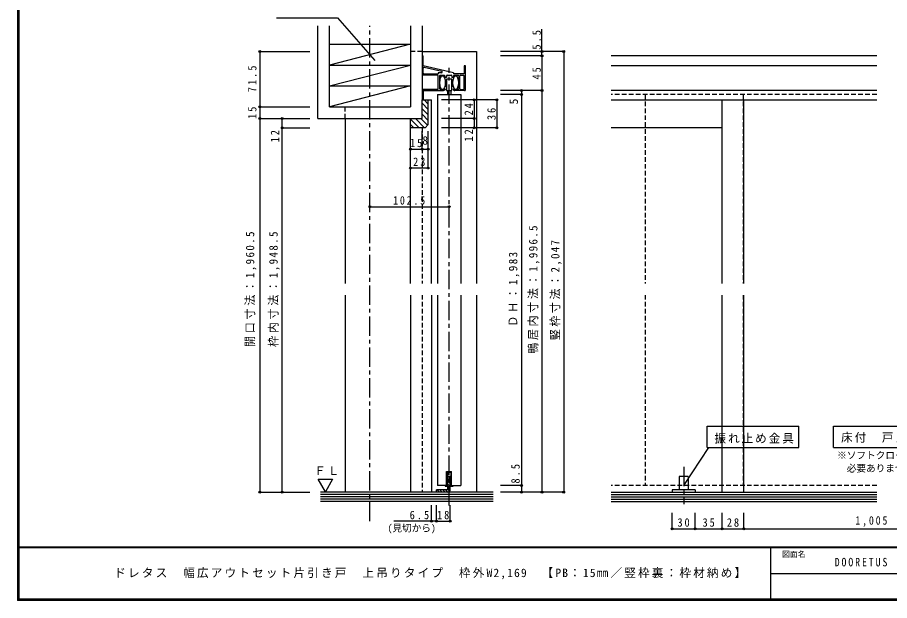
# Model space of a CAD drawing. Units: millimetres at full size, sheet at 1:5. Extents: x -1000 to 950, y -718 to 696.
# Drawn here: x -1000 to 129, y -701 to 54 of the extents above; entities that cross this region are included whole.
import ezdxf
from ezdxf.enums import TextEntityAlignment as Align

# ---------------------------------------------------------------- set-up
doc = ezdxf.new("R2010")
doc.units = ezdxf.units.MM
doc.header["$LTSCALE"] = 5
doc.header["$PDMODE"] = 32
doc.header["$PDSIZE"] = 2.5
doc.linetypes.add('CHAIN1', pattern=[8, 5, -1, 1, -1])
doc.linetypes.add('DASHED1', pattern=[1.8, 1.2, -0.6])
for name, color, linetype in [('0-1_通り芯', 4, 'CHAIN1'), ('0-2_柱', 7, 'Continuous'), ('0-3_仕上げ', 2, 'Continuous'), ('0-4_枠', 3, 'Continuous'), ('0-5_ケーシング', 3, 'Continuous'), ('0-6_扉', 6, 'Continuous'), ('0-7_金物', 7, 'Continuous'), ('0-A_文字', 7, 'Continuous'), ('0-B_寸法', 7, 'Continuous'), ('0-C_ハッチ', 4, 'Continuous'), ('F-1_枠', 6, 'Continuous'), ('F-A_文字', 7, 'Continuous')]:
    doc.layers.add(name, color=color, linetype=linetype)
doc.styles.add('ＭＳ ゴシック', font='')
doc.styles.get('ＭＳ ゴシック').set_extended_font_data('MS Gothic')

msp = doc.modelspace()

# ---------------------------------------------------------------- linework, layer by layer
at = {"layer": '0-1_通り芯'}
for p, q in [((-543.472, -598.269), (-543.472, 42.988)), ((-440.972, -577.948), (-440.972, -11.311)), ((-137.208, -527.851), (-137.208, -576.05))]:
    msp.add_line(p, q, dxfattribs=at)
at = {"layer": '0-1_通り芯', "color": 3, "linetype": 'DASHED1'}
for p, q in [((-475.972, -88.964), (-475.972, -290.464)), ((-475.972, -305.464), (-475.972, -560.464))]:
    msp.add_line(p, q, dxfattribs=at)
at = {"layer": '0-2_柱'}
for p, q in [((-595.972, 19.036), (-490.972, 19.036)), ((-595.972, -34.964), (-490.972, -7.964)), ((-490.972, -34.964), (-595.972, -61.964)), ((-595.972, -34.964), (-490.972, -34.964))]:
    msp.add_line(p, q, dxfattribs=at)
msp.add_lwpolyline([(-490.972, 19.036), (-595.972, -7.964), (-490.972, -7.964)], dxfattribs=at)
at = {"layer": '0-3_仕上げ'}
for p, q in [((-610.972, -76.964), (-610.972, 42.988)), ((-595.972, -61.964), (-595.972, 42.988)), ((-490.972, 42.988), (-490.972, -61.964)), ((-475.972, 42.988), (-475.972, -52.964)), ((-595.972, -61.964), (-490.972, -61.964)), ((-610.972, -76.964), (-475.972, -76.964))]:
    msp.add_line(p, q, dxfattribs=at)
at = {"layer": '0-4_枠', "linetype": 'DASHED1'}
for p, q in [((-475.972, 9.536), (-490.972, 9.536)), ((-575.472, -76.964), (-575.472, -61.964))]:
    msp.add_line(p, q, dxfattribs=at)
at = {"layer": '0-4_枠'}
for p, q in [((-475.972, 9.536), (-405.472, 9.536)), ((-405.472, 9.536), (-405.472, -290.464)), ((-475.972, -52.964), (-463.972, -52.964)), ((-463.972, -290.464), (-463.972, -52.964)), ((-87.208, -290.464), (-87.208, -52.964)), ((-59.208, -290.464), (-59.208, -52.964)), ((-575.472, -76.964), (-575.472, -290.464)), ((-490.972, -290.464), (-490.972, -88.964)), ((-87.208, -88.964), (-231.335, -88.964)), ((-575.472, -305.464), (-575.472, -560.464)), ((-490.972, -305.464), (-490.972, -560.464)), ((-463.972, -305.464), (-463.972, -560.464)), ((-405.472, -305.464), (-405.472, -560.464)), ((-87.208, -560.464), (-87.208, -305.464)), ((-59.208, -560.464), (-59.208, -305.464))]:
    msp.add_line(p, q, dxfattribs=at)
at = {"layer": '0-5_ケーシング'}
for p, q in [((-475.972, -52.964), (-467.972, -52.964)), ((-475.972, -76.964), (-475.972, -52.964)), ((-467.972, -84.964), (-467.972, -52.964)), ((-490.972, -76.964), (-475.972, -76.964)), ((-490.972, -88.964), (-490.972, -76.964)), ((-471.972, -88.964), (-490.972, -88.964)), ((-471.972, -88.964), (-467.972, -84.964))]:
    msp.add_line(p, q, dxfattribs=at)
at = {"layer": '0-6_扉'}
for p, q in [((-455.972, -45.964), (-455.972, -290.464)), ((-455.972, -45.964), (-425.972, -45.964)), ((-425.972, -45.964), (-425.972, -290.464)), ((-455.972, -305.464), (-455.972, -551.964)), ((-425.972, -305.464), (-425.972, -551.964)), ((-444.222, -533.964), (-437.722, -533.964)), ((-444.222, -551.964), (-444.222, -533.964)), ((-437.722, -551.964), (-437.722, -533.964)), ((-444.222, -551.964), (-455.972, -551.964)), ((-437.722, -551.964), (-425.972, -551.964))]:
    msp.add_line(p, q, dxfattribs=at)
at = {"layer": '0-6_扉', "linetype": 'DASHED1'}
for p, q in [((112.792, -45.964), (-231.335, -45.964)), ((-187.208, -45.964), (-187.208, -290.464)), ((-60.208, -45.964), (-60.208, -290.464)), ((-187.208, -305.464), (-187.208, -551.964)), ((-60.208, -305.464), (-60.208, -551.964)), ((112.792, -551.964), (-231.335, -551.964))]:
    msp.add_line(p, q, dxfattribs=at)
at = {"layer": '0-7_金物'}
for p, q in [((-475.972, 4.036), (-474.472, 4.036)), ((-474.472, -8.964), (-474.472, 4.036)), ((112.792, 4.036), (-231.335, 4.036)), ((-435.351, -17.964), (-474.472, -8.964)), ((-473.248, -10.785), (-450.624, -15.99)), ((-419.972, -8.964), (-421.472, -8.964)), ((-419.972, -39.964), (-419.972, -8.964)), ((112.792, -8.964), (-231.335, -8.964)), ((-455.972, -20.964), (-475.972, -20.964)), ((-474.472, -18.464), (-474.472, -11.76)), ((-473.472, -19.464), (-454.972, -19.464)), ((-450.849, -17.964), (-454.972, -17.964)), ((-454.972, -17.964), (-454.972, -19.464)), ((-454.972, -38.464), (-454.972, -21.964)), ((-453.472, -21.964), (-453.472, -38.679)), ((-452.472, -20.964), (-447.527, -20.964)), ((-446.527, -21.964), (-446.527, -23.964)), ((-444.527, -21.964), (-444.527, -23.964)), ((-443.527, -20.964), (-438.351, -20.964)), ((-437.351, -21.964), (-437.351, -23.964)), ((-435.351, -17.964), (-435.351, -19.464)), ((-435.351, -21.964), (-435.351, -23.964)), ((-434.351, -20.964), (-429.472, -20.964)), ((-428.472, -21.964), (-428.472, -38.679)), ((-426.972, -38.464), (-426.972, -21.964)), ((-425.972, -20.964), (-422.472, -20.964)), ((-421.472, -38.464), (-421.472, -21.964)), ((-444.527, -23.964), (-446.527, -23.964)), ((-444.472, -31.48), (-445.974, -31.48)), ((-444.472, -25.964), (-444.472, -40.964)), ((-437.472, -25.964), (-444.472, -25.964)), ((-437.472, -40.964), (-437.472, -25.964)), ((-435.97, -31.48), (-437.472, -31.48)), ((-435.351, -23.964), (-437.351, -23.964)), ((-455.972, -39.464), (-475.972, -39.464)), ((-474.472, -40.964), (-474.472, -52.964)), ((-474.472, -40.964), (-448.34, -40.964)), ((-448.34, -40.964), (-448.321, -40.964)), ((-448.094, -40.866), (-448.32, -40.966)), ((-447.863, -40.766), (-448.094, -40.866)), ((-447.627, -40.667), (-447.863, -40.766)), ((-447.486, -40.611), (-447.627, -40.667)), ((-447.348, -40.557), (-447.486, -40.611)), ((-447.11, -40.461), (-447.348, -40.557)), ((-446.885, -40.351), (-447.11, -40.461)), ((-446.687, -40.219), (-446.885, -40.351)), ((-446.589, -40.128), (-446.687, -40.219)), ((-446.487, -39.994), (-446.589, -40.128)), ((-446.363, -39.722), (-446.487, -39.994)), ((-444.472, -35.666), (-446.477, -35.666)), ((-446.288, -39.411), (-446.363, -39.722)), ((-446.243, -39.076), (-446.288, -39.411)), ((-446.223, -38.877), (-446.243, -39.076)), ((-444.472, -40.964), (-437.472, -40.964)), ((-442.972, -40.964), (-442.972, -45.964)), ((-438.972, -40.964), (-438.972, -45.964)), ((-435.513, -35.666), (-437.472, -35.666)), ((-435.721, -38.877), (-435.702, -39.076)), ((-435.702, -39.076), (-435.656, -39.411)), ((-435.656, -39.411), (-435.581, -39.722)), ((-435.581, -39.722), (-435.457, -39.994)), ((-435.457, -39.994), (-435.355, -40.128)), ((-435.355, -40.128), (-435.258, -40.219)), ((-435.258, -40.219), (-435.06, -40.351)), ((-435.06, -40.351), (-434.835, -40.461)), ((-434.835, -40.461), (-434.597, -40.557)), ((-434.597, -40.557), (-434.458, -40.611)), ((-434.458, -40.611), (-434.318, -40.667)), ((-434.318, -40.667), (-434.081, -40.766)), ((-434.081, -40.766), (-433.85, -40.866)), ((-433.85, -40.866), (-433.624, -40.966)), ((-433.605, -40.964), (-433.623, -40.964)), ((-420.972, -40.964), (-433.605, -40.964)), ((-425.972, -39.464), (-422.472, -39.464)), ((112.792, -40.964), (-231.335, -40.964)), ((-231.335, -52.964), (112.792, -52.964)), ((-443.222, -534.964), (-443.222, -552.964)), ((-438.722, -534.964), (-443.222, -534.964)), ((-438.722, -534.964), (-438.722, -552.964)), ((-143.208, -540.464), (-143.208, -557.464)), ((-131.208, -540.464), (-143.208, -540.464)), ((-131.208, -540.464), (-131.208, -557.464)), ((-446.222, -551.964), (-446.222, -552.964)), ((-446.222, -552.964), (-443.222, -552.964)), ((-152.208, -557.464), (-152.208, -560.464)), ((-122.208, -557.464), (-152.208, -557.464)), ((-122.208, -557.464), (-122.208, -560.464))]:
    msp.add_line(p, q, dxfattribs=at)
at = {"layer": '0-7_金物', "color": 3}
for p, q in [((-439.472, -540.464), (-442.472, -540.464)), ((-442.472, -557.464), (-442.472, -540.464)), ((-439.472, -557.464), (-439.472, -540.464)), ((-457.472, -560.464), (-457.472, -557.464)), ((-442.472, -557.464), (-457.472, -557.464))]:
    msp.add_line(p, q, dxfattribs=at)
at = {"layer": '0-7_金物'}
for points in [[(-421.472, -8.964), (-421.472, -19.464), (-435.351, -19.464)], [(-438.722, -552.964), (-435.722, -552.964), (-435.722, -551.964)]]:
    msp.add_lwpolyline(points, dxfattribs=at)
for centre, radius, start, end in [((-473.472, -11.76), 1, 77.04441, 180), ((-473.472, -18.464), 1, 180, 270), ((-455.972, -21.964), 1, 0, 90), ((-452.472, -21.964), 1, 90, 180), ((-450.849, -16.964), 1, 270, 77.04441), ((-447.527, -21.964), 1, 0, 90), ((-443.527, -21.964), 1, 90, 180), ((-438.351, -21.964), 1, 0, 90), ((-434.351, -21.964), 1, 90, 180), ((-429.472, -21.964), 1, 0, 90), ((-425.972, -21.964), 1, 90, 180), ((-422.472, -21.964), 1, 0, 90), ((-455.972, -38.464), 1, 270, 0), ((-449.646, -31.377), 8.244, 242.34607, 294.53166), ((-432.298, -31.377), 8.244, 245.46834, 297.65393), ((-425.972, -38.464), 1, 180, 270), ((-422.472, -38.464), 1, 270, 0), ((-420.972, -39.964), 1, 270, 0)]:
    msp.add_arc(centre, radius, start, end, dxfattribs=at)
at = {"layer": '0-7_金物', "color": 3}
msp.add_arc((-442.472, -557.464), 3, 270, 0, dxfattribs=at)
at = {"layer": '0-7_金物'}
for centre in [(-449.472, -30.714), (-432.472, -30.714)]:
    msp.add_ellipse(centre, major_axis=(0, -9), ratio=0.3888, dxfattribs=at)
at = {"layer": '0-A_文字'}
for p, q in [((-664.377, 53.037), (-585.483, 53.037)), ((-585.483, 53.037), (-537.105, -1.899)), ((-106.852, -475.008), (11.866, -475.008)), ((-106.852, -502.856), (-106.852, -475.008)), ((56.984, -502.856), (56.984, -475.008)), ((-137.208, -551.964), (-104.489, -502.856)), ((56.984, -502.856), (264.868, -502.856))]:
    msp.add_line(p, q, dxfattribs=at)
for points in [[(-106.852, -502.856), (11.866, -502.856), (11.866, -475.008)], [(56.984, -475.008), (264.868, -475.008), (264.868, -502.856)]]:
    msp.add_lwpolyline(points, dxfattribs=at)
msp.add_lwpolyline([(-591.875, -543.788), (-601.277, -560.072), (-610.679, -543.788)], close=True, dxfattribs=at)
at = {"layer": '0-B_寸法', "color": 4}
for p, q in [((-320.714, 4.036), (-320.714, 38.387)), ((-686.267, 9.536), (-686.267, -61.964)), ((-686.267, 9.536), (-621.439, 9.536)), ((-320.714, 9.536), (-374.462, 9.536)), ((-320.714, 4.036), (-374.462, 4.036)), ((-292.626, 9.536), (-320.714, 9.536)), ((-320.714, 4.036), (-320.714, -40.964)), ((-292.626, 9.536), (-292.626, -560.464)), ((-347.152, -40.964), (-374.462, -40.964)), ((-320.714, -40.964), (-347.152, -40.964)), ((-347.152, -40.964), (-347.152, -45.964)), ((-320.714, -40.964), (-320.714, -560.464)), ((-408.689, -52.964), (-450.942, -52.964)), ((-379.079, -52.964), (-408.689, -52.964)), ((-408.689, -52.964), (-408.689, -76.964)), ((-379.079, -52.964), (-379.079, -88.964)), ((-347.152, -45.964), (-374.462, -45.964)), ((-347.152, -45.964), (-347.152, -551.964)), ((-686.267, -61.964), (-621.439, -61.964)), ((-686.267, -61.964), (-686.267, -76.964)), ((-686.267, -76.964), (-686.267, -560.464)), ((-686.267, -76.964), (-657.007, -76.964)), ((-657.007, -76.964), (-621.439, -76.964)), ((-657.007, -88.964), (-657.007, -76.964)), ((-408.689, -76.964), (-450.942, -76.964)), ((-408.689, -76.964), (-408.689, -88.964)), ((-657.007, -88.964), (-621.439, -88.964)), ((-657.007, -560.464), (-657.007, -88.964)), ((-408.689, -88.964), (-450.942, -88.964)), ((-379.079, -88.964), (-408.689, -88.964)), ((-490.972, -116.747), (-490.972, -93.565)), ((-475.972, -116.747), (-475.972, -93.565)), ((-467.972, -116.747), (-467.972, -93.565)), ((-490.972, -141.151), (-490.972, -116.747)), ((-490.972, -116.747), (-475.972, -116.747)), ((-475.972, -116.747), (-467.972, -116.747)), ((-467.972, -141.151), (-467.972, -116.747)), ((-467.972, -141.151), (-490.972, -141.151)), ((-543.472, -191.151), (-440.972, -191.151)), ((-347.152, -551.964), (-374.462, -551.964)), ((-347.152, -551.964), (-347.152, -560.464)), ((-686.267, -560.464), (-657.007, -560.464)), ((-657.007, -560.464), (-621.439, -560.464)), ((-347.152, -560.464), (-374.462, -560.464)), ((-320.714, -560.464), (-347.152, -560.464)), ((-292.626, -560.464), (-320.714, -560.464)), ((-463.972, -598.269), (-463.972, -577.56)), ((-457.472, -598.269), (-457.472, -577.56)), ((-439.472, -598.269), (-439.472, -577.56)), ((-457.472, -598.269), (-512.661, -598.269)), ((-457.472, -598.269), (-439.472, -598.269)), ((-152.208, -607.965), (-152.208, -587.336)), ((-122.208, -607.965), (-122.208, -587.336)), ((-87.208, -607.965), (-87.208, -587.336)), ((-59.208, -607.965), (-59.208, -587.336)), ((-152.208, -607.965), (-122.208, -607.965)), ((-122.208, -607.965), (-87.208, -607.965))]:
    msp.add_line(p, q, dxfattribs=at)
msp.add_lwpolyline([(-87.208, -607.965), (-59.208, -607.965), (327.616, -607.965), (327.616, -587.336)], dxfattribs=at)
at = {"layer": '0-B_寸法'}
for p in [(-686.267, 9.536), (-320.714, 9.536), (-320.714, 4.036), (-292.626, 9.536), (-347.152, -40.964), (-347.152, -45.964), (-320.714, -40.964), (-408.689, -52.964), (-379.079, -52.964), (-686.267, -61.964), (-686.267, -76.964), (-657.007, -76.964), (-408.689, -76.964), (-657.007, -88.964), (-408.689, -88.964), (-379.079, -88.964), (-490.972, -116.747), (-475.972, -116.747), (-467.972, -116.747), (-490.972, -141.151), (-467.972, -141.151), (-543.472, -191.151), (-440.972, -191.151), (-347.152, -551.964), (-686.267, -560.464), (-657.007, -560.464), (-347.152, -560.464), (-320.714, -560.464), (-292.626, -560.464), (-463.972, -598.269), (-457.472, -598.269), (-439.472, -598.269), (-152.208, -607.965), (-122.208, -607.965), (-87.208, -607.965), (-59.208, -607.965)]:
    msp.add_point(p, dxfattribs=at)
at = {"layer": '0-C_ハッチ'}
for p, q in [((-467.972, -58.348), (-473.356, -52.964)), ((-467.972, -65.419), (-475.972, -57.419)), ((-467.972, -72.49), (-475.972, -64.49)), ((-479.782, -88.964), (-490.972, -77.774)), ((-472.711, -88.964), (-484.711, -76.964)), ((-468.806, -85.798), (-477.64, -76.964)), ((-467.972, -79.561), (-475.972, -71.561)), ((-486.853, -88.964), (-490.972, -84.845)), ((-439.472, -542.518), (-441.526, -540.464)), ((-439.472, -546.054), (-442.472, -543.054)), ((-439.472, -549.589), (-442.472, -546.589)), ((-439.472, -553.125), (-442.472, -550.125)), ((-453.346, -560.464), (-456.346, -557.464)), ((-449.811, -560.464), (-452.81, -557.464)), ((-446.275, -560.464), (-449.275, -557.464)), ((-442.739, -560.464), (-445.739, -557.464)), ((-439.472, -556.66), (-442.472, -553.66)), ((-440.221, -559.447), (-442.472, -557.196))]:
    msp.add_line(p, q, dxfattribs=at)
at = {"layer": '0-C_ハッチ', "color": 7}
for p, q in [((-384.14, -560.464), (-607.395, -560.464)), ((-384.14, -563.464), (-607.395, -563.464)), ((-231.335, -560.464), (112.792, -560.464)), ((-231.335, -563.464), (112.792, -563.464)), ((-384.14, -566.464), (-607.395, -566.464)), ((-384.14, -569.464), (-607.395, -569.464)), ((-384.14, -572.464), (-607.395, -572.464)), ((-231.335, -566.464), (112.792, -566.464)), ((-231.335, -569.464), (112.792, -569.464)), ((-231.335, -572.464), (112.792, -572.464))]:
    msp.add_line(p, q, dxfattribs=at)
at = {"layer": 'F-1_枠'}
for p, q in [((-1000, 695.833), (-1000, -700.833)), ((-999.167, 695.833), (-999.167, -700.833)), ((-998.333, 695.833), (-998.333, -700.833)), ((950, -631.667), (-1000, -631.667)), ((950, -632.5), (-1000, -632.5)), ((-25, -632.5), (-25, -699.167)), ((-25, -665.833), (948.333, -665.834)), ((950, -699.167), (-1000, -699.167)), ((950, -700), (-1000, -700)), ((950, -700.833), (-1000, -700.833))]:
    msp.add_line(p, q, dxfattribs=at)

# ---------------------------------------------------------------- texts
at = {"layer": '0-A_文字', "style": 'ＭＳ ゴシック'}
for s, p in [('※ソフトクローズを付ける場合は、', (61.427, -520.209)), ('\u3000必要ありません', (61.427, -536.982))]:
    msp.add_text(s, height=9.164, dxfattribs=at).set_placement(p, align=Align.BOTTOM_LEFT)
at = {"layer": '0-A_文字', "char_height": 11, "attachment_point": 7, "style": 'ＭＳ ゴシック'}
for s, insert in [('\\T1.17;振れ止め金具', (-97.329, -497.776)), ('\\T1.17;床付\u3000戸当りストッパー', (66.645, -496.624)), ('\\T1.17;ＦＬ', (-615.705, -538.37))]:
    msp.add_mtext(s, dxfattribs=dict(at, insert=insert))
at = {"layer": '0-B_寸法', "style": 'ＭＳ ゴシック'}
msp.add_text('5', height=11, rotation=90, dxfattribs=at).set_placement((-348.558, -58.892), align=Align.BOTTOM_LEFT)
for s, height, p in [('8', 11, (-475.722, -114.247)), ('(見切から)', 9.164, (-520.664, -614.313))]:
    msp.add_text(s, height=height, dxfattribs=at).set_placement(p, align=Align.BOTTOM_LEFT)
at = {"layer": '0-B_寸法', "char_height": 11, "attachment_point": 7, "rotation": 90, "style": 'ＭＳ ゴシック'}
for s, insert in [('\\T1.38;\\W0.9;5.5', (-322.12, 12.092)), ('\\T1.38;\\W0.9;71.5', (-690.295, -43.089)), ('\\T1.36;\\W0.9;45', (-322.12, -26.589)), ('\\T1.36;\\W0.9;15', (-690.295, -77.589)), ('\\T1.36;\\W0.9;24', (-410.096, -73.089)), ('\\T1.36;\\W0.9;36', (-380.485, -79.089)), ('\\T1.36;\\W0.9;12', (-661.035, -107.899)), ('\\T1.36;\\W0.9;12', (-410.096, -106.853)), ('\\T1.25;\\W0.95;開口寸法：1,960.5', (-690.498, -372.714)), ('\\T1.25;\\W0.95;枠内寸法：1,948.5', (-660.183, -372.714)), ('\\T1.24;\\W0.95;鴨居内寸法：1,996.5', (-323.761, -381.464)), ('\\T1.23;\\W0.95;竪枠寸法：2,047', (-295.252, -363.964)), ('\\T1.26;\\W0.95;ＤＨ：1,983', (-349.857, -346.464)), ('\\T1.38;\\W0.9;8.5', (-349.434, -549.472))]:
    msp.add_mtext(s, dxfattribs=dict(at, insert=insert))
at = {"layer": '0-B_寸法', "char_height": 11, "attachment_point": 7, "style": 'ＭＳ ゴシック'}
for s, insert in [('\\T1.36;\\W0.9;15', (-491.597, -114.247)), ('\\T1.36;\\W0.9;23', (-487.597, -138.651)), ('\\T1.38;\\W0.85;102.5', (-513.472, -188.651)), ('\\T1.38;\\W0.9;6.5', (-492.123, -595.769)), ('\\T1.36;\\W0.9;18', (-456.597, -595.769)), ('\\T1.36;\\W0.9;30', (-145.333, -605.465)), ('\\T1.36;\\W0.9;35', (-112.833, -605.465)), ('\\T1.36;\\W0.9;28', (-81.333, -605.465)), ('\\T1.38;\\W0.85;1,005', (85.116, -605.465))]:
    msp.add_mtext(s, dxfattribs=dict(at, insert=insert))
at = {"layer": 'F-1_枠', "color": 7, "insert": (58.333, -656.798), "char_height": 11, "attachment_point": 7, "style": 'ＭＳ ゴシック'}
msp.add_mtext('\\T1.39;\\W0.85;DOORETUS', dxfattribs=at)
at = {"layer": 'F-A_文字', "style": 'ＭＳ ゴシック'}
msp.add_text('図面名', height=7.331, dxfattribs=at).set_placement((-10, -646.667), align=Align.BOTTOM_LEFT)
at = {"layer": 'F-A_文字', "insert": (-874.591, -673.333), "char_height": 11, "attachment_point": 7, "style": 'ＭＳ ゴシック'}
msp.add_mtext('\\T1.19;ドレタス\u3000幅広アウトセット片引き戸\u3000上吊りタイプ\u3000枠外W2,169\u3000【PB：15㎜／竪枠裏：枠材納め】', dxfattribs=at)

doc.saveas('drawing.dxf')
